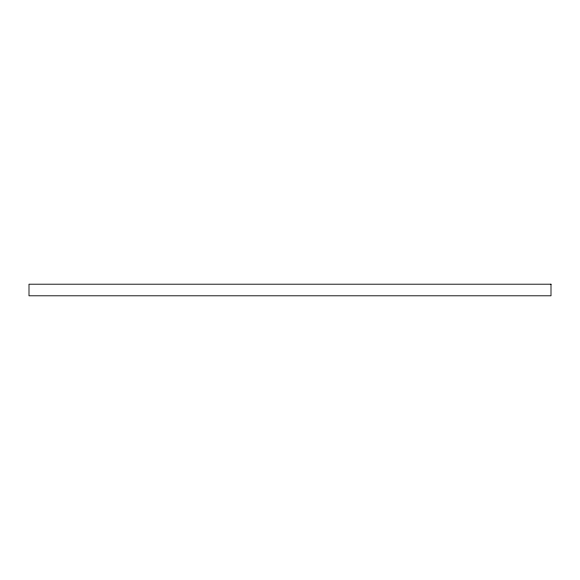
<?xml version="1.0" encoding="UTF-8"?>
<svg xmlns="http://www.w3.org/2000/svg" width="580" height="580" viewBox="0 0 580 580"><rect width="100%" height="100%" fill="white"/><g stroke="black" fill="none" stroke-linecap="round" stroke-linejoin="round"><path stroke-width="0.87" d="M551 284.2L29 284.2L29 295.8L551 295.8L551 284.2"/></g></svg>
